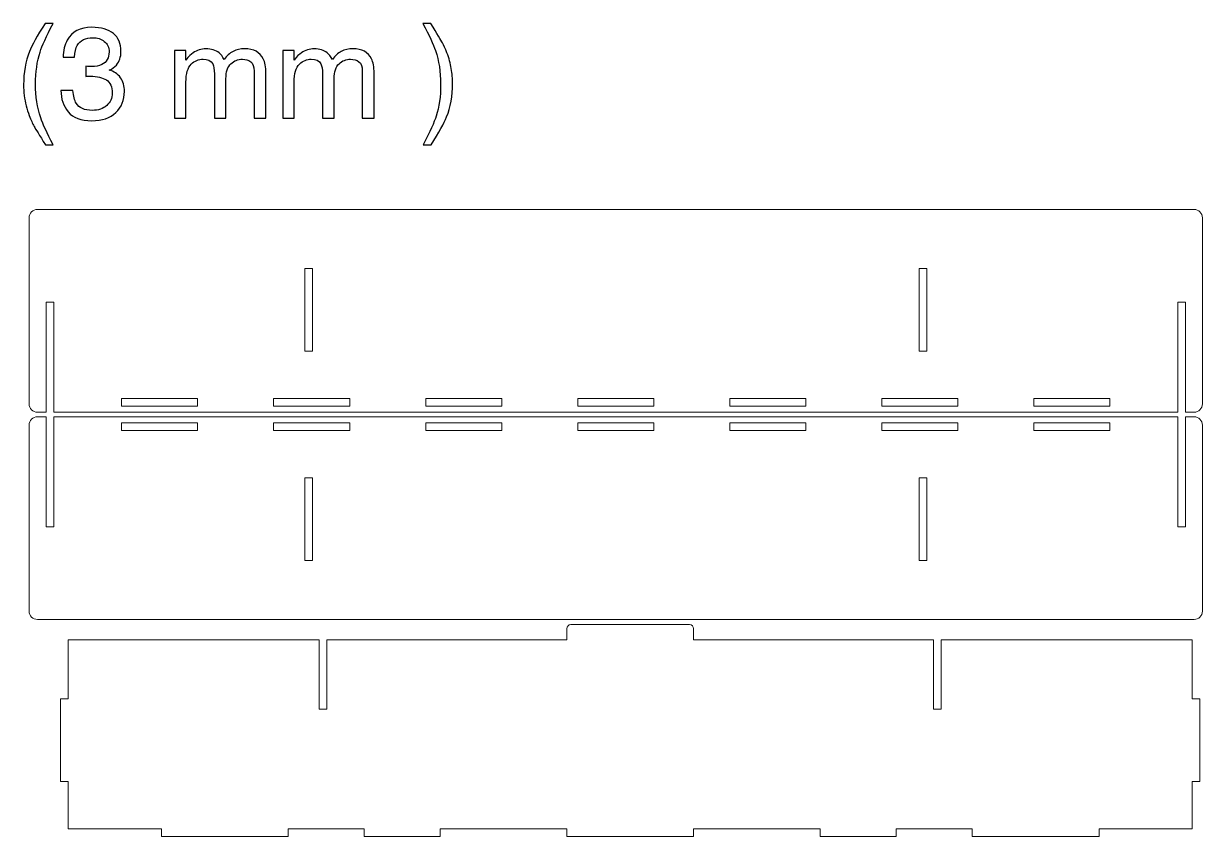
# Model space of a CAD drawing. Header units: millimetres. Extents: x -1338 to 379, y -336 to 402.
# Drawn here: x -86 to 379.2, y 81.6 to 402.3 of the extents above; entities that cross this region are included whole.
import ezdxf

# ---------------------------------------------------------------- set-up
doc = ezdxf.new("R2010")
doc.units = ezdxf.units.MM
doc.header["$MEASUREMENT"] = 0
doc.layers.add('Layer 1', color=7, linetype='Continuous')

msp = doc.modelspace()

# ---------------------------------------------------------------- linework, layer by layer
at = {"layer": 'Layer 1', "color": 240}
for points, knots in [([(-74.3948, 402.2893), (-77.0181, 397.1966), (-78.7186, 393.4539), (-79.4962, 391.0528), (-79.4962, 391.0528), (-80.6839, 387.3955), (-81.2735, 383.1743), (-81.2735, 378.3806), (-81.2735, 378.3806), (-81.2735, 373.5442), (-80.5985, 369.1179), (-79.2484, 365.1103), (-79.2484, 365.1103), (-78.411, 362.6408), (-76.7703, 359.0862), (-74.3179, 354.4463), (-74.3179, 354.4463), (-74.3179, 354.4463), (-77.3428, 354.4463), (-77.3428, 354.4463), (-77.3428, 354.4463), (-79.7782, 358.2488), (-81.2906, 360.6841), (-81.8802, 361.7351), (-81.8802, 361.7351), (-82.4613, 362.7861), (-83.0936, 364.2131), (-83.7772, 366.0161), (-83.7772, 366.0161), (-84.7086, 368.4856), (-85.3665, 371.126), (-85.734, 373.9287), (-85.734, 373.9287), (-85.9134, 375.3813), (-86.0074, 376.7656), (-86.0074, 378.0815), (-86.0074, 378.0815), (-86.0074, 383.0205), (-85.2298, 387.4212), (-83.6832, 391.2749), (-83.6832, 391.2749), (-82.7005, 393.7273), (-80.6412, 397.4016), (-77.5223, 402.2893), (-77.5223, 402.2893), (-77.5223, 402.2893), (-74.3948, 402.2893), (-74.3948, 402.2893)], [0, 0, 0, 0, 0.07692308, 0.07692308, 0.07692308, 0.07692308, 0.15384615, 0.15384615, 0.15384615, 0.15384615, 0.23076923, 0.23076923, 0.23076923, 0.23076923, 0.30769231, 0.30769231, 0.30769231, 0.30769231, 0.38461538, 0.38461538, 0.38461538, 0.38461538, 0.46153846, 0.46153846, 0.46153846, 0.46153846, 0.53846154, 0.53846154, 0.53846154, 0.53846154, 0.61538462, 0.61538462, 0.61538462, 0.61538462, 0.69230769, 0.69230769, 0.69230769, 0.69230769, 0.76923077, 0.76923077, 0.76923077, 0.76923077, 0.84615385, 0.84615385, 0.84615385, 0.84615385, 1, 1, 1, 1]), ([(-59.1677, 363.9397), (-63.4146, 363.9397), (-66.4908, 365.1018), (-68.3963, 367.426), (-68.3963, 367.426), (-70.3018, 369.7588), (-71.2588, 372.5872), (-71.2588, 375.9282), (-71.2588, 375.9282), (-71.2588, 375.9282), (-66.5591, 375.9282), (-66.5591, 375.9282), (-66.5591, 375.9282), (-66.3626, 373.6125), (-65.9268, 371.9206), (-65.2517, 370.8696), (-65.2517, 370.8696), (-64.0811, 368.9812), (-61.9705, 368.0412), (-58.9199, 368.0412), (-58.9199, 368.0412), (-56.553, 368.0412), (-54.6475, 368.6736), (-53.2119, 369.9468), (-53.2119, 369.9468), (-51.7764, 371.22), (-51.0586, 372.852), (-51.0586, 374.8516), (-51.0586, 374.8516), (-51.0586, 377.321), (-51.8106, 379.0557), (-53.323, 380.0383), (-53.323, 380.0383), (-54.8355, 381.021), (-56.929, 381.5081), (-59.6206, 381.5081), (-59.6206, 381.5081), (-59.9197, 381.5081), (-60.2273, 381.5081), (-60.5349, 381.4995), (-60.5349, 381.4995), (-60.8426, 381.491), (-61.1587, 381.4739), (-61.4749, 381.4653), (-61.4749, 381.4653), (-61.4749, 381.4653), (-61.4749, 385.4387), (-61.4749, 385.4387), (-61.4749, 385.4387), (-61.0049, 385.396), (-60.6118, 385.3618), (-60.2957, 385.3447), (-60.2957, 385.3447), (-59.9795, 385.3276), (-59.6377, 385.3191), (-59.2703, 385.3191), (-59.2703, 385.3191), (-57.5869, 385.3191), (-56.2027, 385.584), (-55.1175, 386.1138), (-55.1175, 386.1138), (-53.2119, 387.0537), (-52.2634, 388.72), (-52.2634, 391.1211), (-52.2634, 391.1211), (-52.2634, 392.907), (-52.8958, 394.2913), (-54.1604, 395.2569), (-54.1604, 395.2569), (-55.4336, 396.2224), (-56.9119, 396.7095), (-58.5952, 396.7095), (-58.5952, 396.7095), (-61.5945, 396.7095), (-63.6795, 395.7097), (-64.833, 393.7017), (-64.833, 393.7017), (-65.4654, 392.5994), (-65.8243, 391.0357), (-65.9012, 388.9934), (-65.9012, 388.9934), (-65.9012, 388.9934), (-70.3616, 388.9934), (-70.3616, 388.9934), (-70.3616, 388.9934), (-70.3616, 391.668), (-69.8233, 393.9324), (-68.7552, 395.8037), (-68.7552, 395.8037), (-66.918, 399.1448), (-63.6966, 400.8111), (-59.0738, 400.8111), (-59.0738, 400.8111), (-55.4165, 400.8111), (-52.5881, 399.9993), (-50.5886, 398.3758), (-50.5886, 398.3758), (-48.5806, 396.7437), (-47.5808, 394.3853), (-47.5808, 391.3006), (-47.5808, 391.3006), (-47.5808, 389.096), (-48.1704, 387.3101), (-49.3582, 385.9429), (-49.3582, 385.9429), (-50.093, 385.0969), (-51.0415, 384.4304), (-52.2122, 383.9434), (-52.2122, 383.9434), (-50.3237, 383.4221), (-48.854, 382.4224), (-47.7944, 380.9441), (-47.7944, 380.9441), (-46.7349, 379.4658), (-46.2051, 377.6628), (-46.2051, 375.5266), (-46.2051, 375.5266), (-46.2051, 372.1086), (-47.333, 369.323), (-49.5803, 367.1697), (-49.5803, 367.1697), (-51.8362, 365.0163), (-55.032, 363.9397), (-59.1677, 363.9397)], [0, 0, 0, 0, 0.03125, 0.03125, 0.03125, 0.03125, 0.0625, 0.0625, 0.0625, 0.0625, 0.09375, 0.09375, 0.09375, 0.09375, 0.125, 0.125, 0.125, 0.125, 0.15625, 0.15625, 0.15625, 0.15625, 0.1875, 0.1875, 0.1875, 0.1875, 0.21875, 0.21875, 0.21875, 0.21875, 0.25, 0.25, 0.25, 0.25, 0.28125, 0.28125, 0.28125, 0.28125, 0.3125, 0.3125, 0.3125, 0.3125, 0.34375, 0.34375, 0.34375, 0.34375, 0.375, 0.375, 0.375, 0.375, 0.40625, 0.40625, 0.40625, 0.40625, 0.4375, 0.4375, 0.4375, 0.4375, 0.46875, 0.46875, 0.46875, 0.46875, 0.5, 0.5, 0.5, 0.5, 0.53125, 0.53125, 0.53125, 0.53125, 0.5625, 0.5625, 0.5625, 0.5625, 0.59375, 0.59375, 0.59375, 0.59375, 0.625, 0.625, 0.625, 0.625, 0.65625, 0.65625, 0.65625, 0.65625, 0.6875, 0.6875, 0.6875, 0.6875, 0.71875, 0.71875, 0.71875, 0.71875, 0.75, 0.75, 0.75, 0.75, 0.78125, 0.78125, 0.78125, 0.78125, 0.8125, 0.8125, 0.8125, 0.8125, 0.84375, 0.84375, 0.84375, 0.84375, 0.875, 0.875, 0.875, 0.875, 0.90625, 0.90625, 0.90625, 0.90625, 0.9375, 0.9375, 0.9375, 0.9375, 1, 1, 1, 1]), ([(71.6809, 354.4463), (74.3384, 359.6245), (76.0474, 363.4013), (76.8165, 365.7683), (76.8165, 365.7683), (77.9871, 369.3486), (78.5682, 373.5527), (78.5682, 378.3806), (78.5682, 378.3806), (78.5682, 383.2085), (77.8931, 387.6177), (76.5345, 391.6253), (76.5345, 391.6253), (75.7056, 394.0947), (74.0564, 397.6494), (71.604, 402.2893), (71.604, 402.2893), (71.604, 402.2893), (74.6375, 402.2893), (74.6375, 402.2893), (74.6375, 402.2893), (77.2095, 398.1792), (78.7647, 395.6499), (79.303, 394.6929), (79.303, 394.6929), (79.8414, 393.7273), (80.431, 392.4114), (81.0718, 390.728), (81.0718, 390.728), (81.8665, 388.6345), (82.439, 386.5752), (82.7808, 384.5415), (82.7808, 384.5415), (83.1226, 382.4993), (83.2935, 380.5425), (83.2935, 378.6541), (83.2935, 378.6541), (83.2935, 373.7151), (82.5074, 369.3144), (80.9437, 365.4436), (80.9437, 365.4436), (79.961, 362.957), (77.9102, 359.2912), (74.8084, 354.4463), (74.8084, 354.4463), (74.8084, 354.4463), (71.6809, 354.4463), (71.6809, 354.4463)], [0, 0, 0, 0, 0.07692308, 0.07692308, 0.07692308, 0.07692308, 0.15384615, 0.15384615, 0.15384615, 0.15384615, 0.23076923, 0.23076923, 0.23076923, 0.23076923, 0.30769231, 0.30769231, 0.30769231, 0.30769231, 0.38461538, 0.38461538, 0.38461538, 0.38461538, 0.46153846, 0.46153846, 0.46153846, 0.46153846, 0.53846154, 0.53846154, 0.53846154, 0.53846154, 0.61538462, 0.61538462, 0.61538462, 0.61538462, 0.69230769, 0.69230769, 0.69230769, 0.69230769, 0.76923077, 0.76923077, 0.76923077, 0.76923077, 0.84615385, 0.84615385, 0.84615385, 0.84615385, 1, 1, 1, 1]), ([(-26.4406, 391.7278), (-26.4406, 391.7278), (-21.9887, 391.7278), (-21.9887, 391.7278), (-21.9887, 391.7278), (-21.9887, 391.7278), (-21.9887, 387.9168), (-21.9887, 387.9168), (-21.9887, 387.9168), (-20.9206, 389.2412), (-19.9465, 390.1983), (-19.0834, 390.7964), (-19.0834, 390.7964), (-17.5966, 391.8133), (-15.9133, 392.3259), (-14.0248, 392.3259), (-14.0248, 392.3259), (-11.8886, 392.3259), (-10.1711, 391.7962), (-8.8722, 390.7451), (-8.8722, 390.7451), (-8.1374, 390.147), (-7.4709, 389.2669), (-6.8642, 388.0962), (-6.8642, 388.0962), (-5.8644, 389.5318), (-4.6852, 390.5913), (-3.3351, 391.2835), (-3.3351, 391.2835), (-1.985, 391.9756), (-0.464, 392.3259), (1.2193, 392.3259), (1.2193, 392.3259), (4.8253, 392.3259), (7.2777, 391.0271), (8.5765, 388.4209), (8.5765, 388.4209), (9.2772, 387.0195), (9.6276, 385.1311), (9.6276, 382.7642), (9.6276, 382.7642), (9.6276, 382.7642), (9.6276, 364.9138), (9.6276, 364.9138), (9.6276, 364.9138), (9.6276, 364.9138), (4.9535, 364.9138), (4.9535, 364.9138), (4.9535, 364.9138), (4.9535, 364.9138), (4.9535, 383.5418), (4.9535, 383.5418), (4.9535, 383.5418), (4.9535, 385.3276), (4.5091, 386.5496), (3.6119, 387.2161), (3.6119, 387.2161), (2.7147, 387.8911), (1.6295, 388.2244), (0.3392, 388.2244), (0.3392, 388.2244), (-1.4296, 388.2244), (-2.9506, 387.6348), (-4.2238, 386.447), (-4.2238, 386.447), (-5.497, 385.2593), (-6.1378, 383.2854), (-6.1378, 380.5083), (-6.1378, 380.5083), (-6.1378, 380.5083), (-6.1378, 364.9138), (-6.1378, 364.9138), (-6.1378, 364.9138), (-6.1378, 364.9138), (-10.7179, 364.9138), (-10.7179, 364.9138), (-10.7179, 364.9138), (-10.7179, 364.9138), (-10.7179, 382.4138), (-10.7179, 382.4138), (-10.7179, 382.4138), (-10.7179, 384.2339), (-10.9401, 385.5584), (-11.3759, 386.3958), (-11.3759, 386.3958), (-12.0595, 387.6433), (-13.3327, 388.2671), (-15.204, 388.2671), (-15.204, 388.2671), (-16.9045, 388.2671), (-18.4511, 387.6091), (-19.8439, 386.2932), (-19.8439, 386.2932), (-21.2367, 384.9773), (-21.9374, 382.5933), (-21.9374, 379.1326), (-21.9374, 379.1326), (-21.9374, 379.1326), (-21.9374, 364.9138), (-21.9374, 364.9138), (-21.9374, 364.9138), (-21.9374, 364.9138), (-26.4406, 364.9138), (-26.4406, 364.9138), (-26.4406, 364.9138), (-26.4406, 364.9138), (-26.4406, 391.7278), (-26.4406, 391.7278)], [0, 0, 0, 0, 0.03571429, 0.03571429, 0.03571429, 0.03571429, 0.07142857, 0.07142857, 0.07142857, 0.07142857, 0.10714286, 0.10714286, 0.10714286, 0.10714286, 0.14285714, 0.14285714, 0.14285714, 0.14285714, 0.17857143, 0.17857143, 0.17857143, 0.17857143, 0.21428571, 0.21428571, 0.21428571, 0.21428571, 0.25, 0.25, 0.25, 0.25, 0.28571429, 0.28571429, 0.28571429, 0.28571429, 0.32142857, 0.32142857, 0.32142857, 0.32142857, 0.35714286, 0.35714286, 0.35714286, 0.35714286, 0.39285714, 0.39285714, 0.39285714, 0.39285714, 0.42857143, 0.42857143, 0.42857143, 0.42857143, 0.46428571, 0.46428571, 0.46428571, 0.46428571, 0.5, 0.5, 0.5, 0.5, 0.53571429, 0.53571429, 0.53571429, 0.53571429, 0.57142857, 0.57142857, 0.57142857, 0.57142857, 0.60714286, 0.60714286, 0.60714286, 0.60714286, 0.64285714, 0.64285714, 0.64285714, 0.64285714, 0.67857143, 0.67857143, 0.67857143, 0.67857143, 0.71428571, 0.71428571, 0.71428571, 0.71428571, 0.75, 0.75, 0.75, 0.75, 0.78571429, 0.78571429, 0.78571429, 0.78571429, 0.82142857, 0.82142857, 0.82142857, 0.82142857, 0.85714286, 0.85714286, 0.85714286, 0.85714286, 0.89285714, 0.89285714, 0.89285714, 0.89285714, 0.92857143, 0.92857143, 0.92857143, 0.92857143, 1, 1, 1, 1]), ([(16.267, 391.7278), (16.267, 391.7278), (20.7189, 391.7278), (20.7189, 391.7278), (20.7189, 391.7278), (20.7189, 391.7278), (20.7189, 387.9168), (20.7189, 387.9168), (20.7189, 387.9168), (21.787, 389.2412), (22.7611, 390.1983), (23.6242, 390.7964), (23.6242, 390.7964), (25.111, 391.8133), (26.7943, 392.3259), (28.6828, 392.3259), (28.6828, 392.3259), (30.819, 392.3259), (32.5365, 391.7962), (33.8354, 390.7451), (33.8354, 390.7451), (34.5702, 390.147), (35.2367, 389.2669), (35.8434, 388.0962), (35.8434, 388.0962), (36.8432, 389.5318), (38.0224, 390.5913), (39.3725, 391.2835), (39.3725, 391.2835), (40.7226, 391.9756), (42.2436, 392.3259), (43.9269, 392.3259), (43.9269, 392.3259), (47.5329, 392.3259), (49.9853, 391.0271), (51.2841, 388.4209), (51.2841, 388.4209), (51.9848, 387.0195), (52.3352, 385.1311), (52.3352, 382.7642), (52.3352, 382.7642), (52.3352, 382.7642), (52.3352, 364.9138), (52.3352, 364.9138), (52.3352, 364.9138), (52.3352, 364.9138), (47.6611, 364.9138), (47.6611, 364.9138), (47.6611, 364.9138), (47.6611, 364.9138), (47.6611, 383.5418), (47.6611, 383.5418), (47.6611, 383.5418), (47.6611, 385.3276), (47.2167, 386.5496), (46.3195, 387.2161), (46.3195, 387.2161), (45.4223, 387.8911), (44.3371, 388.2244), (43.0468, 388.2244), (43.0468, 388.2244), (41.278, 388.2244), (39.757, 387.6348), (38.4838, 386.447), (38.4838, 386.447), (37.2106, 385.2593), (36.5698, 383.2854), (36.5698, 380.5083), (36.5698, 380.5083), (36.5698, 380.5083), (36.5698, 364.9138), (36.5698, 364.9138), (36.5698, 364.9138), (36.5698, 364.9138), (31.9897, 364.9138), (31.9897, 364.9138), (31.9897, 364.9138), (31.9897, 364.9138), (31.9897, 382.4138), (31.9897, 382.4138), (31.9897, 382.4138), (31.9897, 384.2339), (31.7675, 385.5584), (31.3317, 386.3958), (31.3317, 386.3958), (30.6481, 387.6433), (29.3749, 388.2671), (27.5036, 388.2671), (27.5036, 388.2671), (25.8031, 388.2671), (24.2565, 387.6091), (22.8637, 386.2932), (22.8637, 386.2932), (21.4709, 384.9773), (20.7702, 382.5933), (20.7702, 379.1326), (20.7702, 379.1326), (20.7702, 379.1326), (20.7702, 364.9138), (20.7702, 364.9138), (20.7702, 364.9138), (20.7702, 364.9138), (16.267, 364.9138), (16.267, 364.9138), (16.267, 364.9138), (16.267, 364.9138), (16.267, 391.7278), (16.267, 391.7278)], [0, 0, 0, 0, 0.03571429, 0.03571429, 0.03571429, 0.03571429, 0.07142857, 0.07142857, 0.07142857, 0.07142857, 0.10714286, 0.10714286, 0.10714286, 0.10714286, 0.14285714, 0.14285714, 0.14285714, 0.14285714, 0.17857143, 0.17857143, 0.17857143, 0.17857143, 0.21428571, 0.21428571, 0.21428571, 0.21428571, 0.25, 0.25, 0.25, 0.25, 0.28571429, 0.28571429, 0.28571429, 0.28571429, 0.32142857, 0.32142857, 0.32142857, 0.32142857, 0.35714286, 0.35714286, 0.35714286, 0.35714286, 0.39285714, 0.39285714, 0.39285714, 0.39285714, 0.42857143, 0.42857143, 0.42857143, 0.42857143, 0.46428571, 0.46428571, 0.46428571, 0.46428571, 0.5, 0.5, 0.5, 0.5, 0.53571429, 0.53571429, 0.53571429, 0.53571429, 0.57142857, 0.57142857, 0.57142857, 0.57142857, 0.60714286, 0.60714286, 0.60714286, 0.60714286, 0.64285714, 0.64285714, 0.64285714, 0.64285714, 0.67857143, 0.67857143, 0.67857143, 0.67857143, 0.71428571, 0.71428571, 0.71428571, 0.71428571, 0.75, 0.75, 0.75, 0.75, 0.78571429, 0.78571429, 0.78571429, 0.78571429, 0.82142857, 0.82142857, 0.82142857, 0.82142857, 0.85714286, 0.85714286, 0.85714286, 0.85714286, 0.89285714, 0.89285714, 0.89285714, 0.89285714, 0.92857143, 0.92857143, 0.92857143, 0.92857143, 1, 1, 1, 1])]:
    msp.add_open_spline(points, degree=3, knots=knots, dxfattribs=at)
at = {"layer": 'Layer 1', "color": 145, "lineweight": 20}
for points, knots in [([(-74.1296, 248.9572), (-74.1296, 248.9572), (369.4704, 248.9572), (369.4704, 248.9572), (369.4704, 248.9572), (369.4704, 248.9572), (369.4704, 292.3664), (369.4704, 292.3664), (369.4704, 292.3664), (369.4704, 292.3664), (372.4704, 292.3664), (372.4704, 292.3664), (372.4704, 292.3664), (372.4704, 292.3664), (372.4704, 248.9572), (372.4704, 248.9572), (372.4704, 248.9572), (372.4704, 248.9572), (375.872, 248.9572), (375.872, 248.9572), (375.872, 248.9572), (377.687, 248.9572), (379.1719, 250.4422), (379.1719, 252.2572), (379.1719, 252.2572), (379.1719, 252.2572), (379.1719, 325.6573), (379.1719, 325.6573), (379.1719, 325.6573), (379.1719, 327.4723), (377.6869, 328.9573), (375.872, 328.9573), (375.872, 328.9573), (375.872, 328.9573), (372.4704, 328.9573), (372.4704, 328.9573), (372.4704, 328.9573), (372.4704, 328.9573), (370.0704, 328.9573), (370.0704, 328.9573), (370.0704, 328.9573), (370.0704, 328.9573), (-77.1296, 328.9573), (-77.1296, 328.9573), (-77.1296, 328.9573), (-77.1296, 328.9573), (-80.5312, 328.9573), (-80.5312, 328.9573), (-80.5312, 328.9573), (-82.3461, 328.9573), (-83.8311, 327.4722), (-83.8311, 325.6573), (-83.8311, 325.6573), (-83.8311, 325.6573), (-83.8311, 252.2572), (-83.8311, 252.2572), (-83.8311, 252.2572), (-83.8311, 250.4423), (-82.3462, 248.9572), (-80.5312, 248.9572), (-80.5312, 248.9572), (-80.5312, 248.9572), (-77.1296, 248.9572), (-77.1296, 248.9572), (-77.1296, 248.9572), (-77.1296, 248.9572), (-77.1296, 292.3664), (-77.1296, 292.3664), (-77.1296, 292.3664), (-77.1296, 292.3664), (-74.1296, 292.3664), (-74.1296, 292.3664), (-74.1296, 292.3664), (-74.1296, 292.3664), (-74.1296, 248.9572), (-74.1296, 248.9572)], [0, 0, 0, 0, 0.05, 0.05, 0.05, 0.05, 0.1, 0.1, 0.1, 0.1, 0.15, 0.15, 0.15, 0.15, 0.2, 0.2, 0.2, 0.2, 0.25, 0.25, 0.25, 0.25, 0.3, 0.3, 0.3, 0.3, 0.35, 0.35, 0.35, 0.35, 0.4, 0.4, 0.4, 0.4, 0.45, 0.45, 0.45, 0.45, 0.5, 0.5, 0.5, 0.5, 0.55, 0.55, 0.55, 0.55, 0.6, 0.6, 0.6, 0.6, 0.65, 0.65, 0.65, 0.65, 0.7, 0.7, 0.7, 0.7, 0.75, 0.75, 0.75, 0.75, 0.8, 0.8, 0.8, 0.8, 0.85, 0.85, 0.85, 0.85, 0.9, 0.9, 0.9, 0.9, 1, 1, 1, 1]), ([(27.9704, 305.6433), (27.9704, 305.6433), (27.9704, 273.0921), (27.9704, 273.0921), (27.9704, 273.0921), (27.9704, 273.0921), (24.9704, 273.0921), (24.9704, 273.0921), (24.9704, 273.0921), (24.9704, 273.0921), (24.9704, 305.6433), (24.9704, 305.6433), (24.9704, 305.6433), (24.9704, 305.6433), (27.9704, 305.6433), (27.9704, 305.6433)], [0, 0, 0, 0, 0.2, 0.2, 0.2, 0.2, 0.4, 0.4, 0.4, 0.4, 0.6, 0.6, 0.6, 0.6, 1, 1, 1, 1]), ([(267.3704, 273.0921), (267.3704, 273.0921), (267.3704, 305.6433), (267.3704, 305.6433), (267.3704, 305.6433), (267.3704, 305.6433), (270.3704, 305.6433), (270.3704, 305.6433), (270.3704, 305.6433), (270.3704, 305.6433), (270.3704, 273.0921), (270.3704, 273.0921), (270.3704, 273.0921), (270.3704, 273.0921), (267.3704, 273.0921), (267.3704, 273.0921)], [0, 0, 0, 0, 0.2, 0.2, 0.2, 0.2, 0.4, 0.4, 0.4, 0.4, 0.6, 0.6, 0.6, 0.6, 1, 1, 1, 1]), ([(-47.3296, 254.3572), (-47.3296, 254.3572), (-17.3296, 254.3572), (-17.3296, 254.3572), (-17.3296, 254.3572), (-17.3296, 254.3572), (-17.3296, 251.3572), (-17.3296, 251.3572), (-17.3296, 251.3572), (-17.3296, 251.3572), (-47.3296, 251.3572), (-47.3296, 251.3572), (-47.3296, 251.3572), (-47.3296, 251.3572), (-47.3296, 254.3572), (-47.3296, 254.3572)], [0, 0, 0, 0, 0.2, 0.2, 0.2, 0.2, 0.4, 0.4, 0.4, 0.4, 0.6, 0.6, 0.6, 0.6, 1, 1, 1, 1]), ([(12.6704, 254.3572), (12.6704, 254.3572), (42.6704, 254.3572), (42.6704, 254.3572), (42.6704, 254.3572), (42.6704, 254.3572), (42.6704, 251.3572), (42.6704, 251.3572), (42.6704, 251.3572), (42.6704, 251.3572), (12.6704, 251.3572), (12.6704, 251.3572), (12.6704, 251.3572), (12.6704, 251.3572), (12.6704, 254.3572), (12.6704, 254.3572)], [0, 0, 0, 0, 0.2, 0.2, 0.2, 0.2, 0.4, 0.4, 0.4, 0.4, 0.6, 0.6, 0.6, 0.6, 1, 1, 1, 1]), ([(72.6704, 254.3572), (72.6704, 254.3572), (102.6704, 254.3572), (102.6704, 254.3572), (102.6704, 254.3572), (102.6704, 254.3572), (102.6704, 251.3572), (102.6704, 251.3572), (102.6704, 251.3572), (102.6704, 251.3572), (72.6704, 251.3572), (72.6704, 251.3572), (72.6704, 251.3572), (72.6704, 251.3572), (72.6704, 254.3572), (72.6704, 254.3572)], [0, 0, 0, 0, 0.2, 0.2, 0.2, 0.2, 0.4, 0.4, 0.4, 0.4, 0.6, 0.6, 0.6, 0.6, 1, 1, 1, 1]), ([(132.6704, 254.3572), (132.6704, 254.3572), (162.6704, 254.3572), (162.6704, 254.3572), (162.6704, 254.3572), (162.6704, 254.3572), (162.6704, 251.3572), (162.6704, 251.3572), (162.6704, 251.3572), (162.6704, 251.3572), (132.6704, 251.3572), (132.6704, 251.3572), (132.6704, 251.3572), (132.6704, 251.3572), (132.6704, 254.3572), (132.6704, 254.3572)], [0, 0, 0, 0, 0.2, 0.2, 0.2, 0.2, 0.4, 0.4, 0.4, 0.4, 0.6, 0.6, 0.6, 0.6, 1, 1, 1, 1]), ([(192.6704, 254.3572), (192.6704, 254.3572), (222.6704, 254.3572), (222.6704, 254.3572), (222.6704, 254.3572), (222.6704, 254.3572), (222.6704, 251.3572), (222.6704, 251.3572), (222.6704, 251.3572), (222.6704, 251.3572), (192.6704, 251.3572), (192.6704, 251.3572), (192.6704, 251.3572), (192.6704, 251.3572), (192.6704, 254.3572), (192.6704, 254.3572)], [0, 0, 0, 0, 0.2, 0.2, 0.2, 0.2, 0.4, 0.4, 0.4, 0.4, 0.6, 0.6, 0.6, 0.6, 1, 1, 1, 1]), ([(252.6704, 254.3572), (252.6704, 254.3572), (282.6704, 254.3572), (282.6704, 254.3572), (282.6704, 254.3572), (282.6704, 254.3572), (282.6704, 251.3572), (282.6704, 251.3572), (282.6704, 251.3572), (282.6704, 251.3572), (252.6704, 251.3572), (252.6704, 251.3572), (252.6704, 251.3572), (252.6704, 251.3572), (252.6704, 254.3572), (252.6704, 254.3572)], [0, 0, 0, 0, 0.2, 0.2, 0.2, 0.2, 0.4, 0.4, 0.4, 0.4, 0.6, 0.6, 0.6, 0.6, 1, 1, 1, 1]), ([(312.6704, 254.3572), (312.6704, 254.3572), (342.6704, 254.3572), (342.6704, 254.3572), (342.6704, 254.3572), (342.6704, 254.3572), (342.6704, 251.3572), (342.6704, 251.3572), (342.6704, 251.3572), (342.6704, 251.3572), (312.6704, 251.3572), (312.6704, 251.3572), (312.6704, 251.3572), (312.6704, 251.3572), (312.6704, 254.3572), (312.6704, 254.3572)], [0, 0, 0, 0, 0.2, 0.2, 0.2, 0.2, 0.4, 0.4, 0.4, 0.4, 0.6, 0.6, 0.6, 0.6, 1, 1, 1, 1]), ([(-74.1296, 247.1572), (-74.1296, 247.1572), (369.4704, 247.1572), (369.4704, 247.1572), (369.4704, 247.1572), (369.4704, 247.1572), (369.4704, 203.748), (369.4704, 203.748), (369.4704, 203.748), (369.4704, 203.748), (372.4704, 203.748), (372.4704, 203.748), (372.4704, 203.748), (372.4704, 203.748), (372.4704, 247.1572), (372.4704, 247.1572), (372.4704, 247.1572), (372.4704, 247.1572), (375.872, 247.1572), (375.872, 247.1572), (375.872, 247.1572), (377.687, 247.1572), (379.1719, 245.6722), (379.1719, 243.8572), (379.1719, 243.8572), (379.1719, 243.8572), (379.1719, 170.4571), (379.1719, 170.4571), (379.1719, 170.4571), (379.1719, 168.6421), (377.6869, 167.1571), (375.872, 167.1571), (375.872, 167.1571), (375.872, 167.1571), (372.4704, 167.1571), (372.4704, 167.1571), (372.4704, 167.1571), (372.4704, 167.1571), (370.0704, 167.1571), (370.0704, 167.1571), (370.0704, 167.1571), (370.0704, 167.1571), (-77.1296, 167.1571), (-77.1296, 167.1571), (-77.1296, 167.1571), (-77.1296, 167.1571), (-80.5312, 167.1571), (-80.5312, 167.1571), (-80.5312, 167.1571), (-82.3461, 167.1571), (-83.8311, 168.6422), (-83.8311, 170.4571), (-83.8311, 170.4571), (-83.8311, 170.4571), (-83.8311, 243.8572), (-83.8311, 243.8572), (-83.8311, 243.8572), (-83.8311, 245.6721), (-82.3462, 247.1572), (-80.5312, 247.1572), (-80.5312, 247.1572), (-80.5312, 247.1572), (-77.1296, 247.1572), (-77.1296, 247.1572), (-77.1296, 247.1572), (-77.1296, 247.1572), (-77.1296, 203.748), (-77.1296, 203.748), (-77.1296, 203.748), (-77.1296, 203.748), (-74.1296, 203.748), (-74.1296, 203.748), (-74.1296, 203.748), (-74.1296, 203.748), (-74.1296, 247.1572), (-74.1296, 247.1572)], [0, 0, 0, 0, 0.05, 0.05, 0.05, 0.05, 0.1, 0.1, 0.1, 0.1, 0.15, 0.15, 0.15, 0.15, 0.2, 0.2, 0.2, 0.2, 0.25, 0.25, 0.25, 0.25, 0.3, 0.3, 0.3, 0.3, 0.35, 0.35, 0.35, 0.35, 0.4, 0.4, 0.4, 0.4, 0.45, 0.45, 0.45, 0.45, 0.5, 0.5, 0.5, 0.5, 0.55, 0.55, 0.55, 0.55, 0.6, 0.6, 0.6, 0.6, 0.65, 0.65, 0.65, 0.65, 0.7, 0.7, 0.7, 0.7, 0.75, 0.75, 0.75, 0.75, 0.8, 0.8, 0.8, 0.8, 0.85, 0.85, 0.85, 0.85, 0.9, 0.9, 0.9, 0.9, 1, 1, 1, 1]), ([(-47.3296, 241.7572), (-47.3296, 241.7572), (-17.3296, 241.7572), (-17.3296, 241.7572), (-17.3296, 241.7572), (-17.3296, 241.7572), (-17.3296, 244.7572), (-17.3296, 244.7572), (-17.3296, 244.7572), (-17.3296, 244.7572), (-47.3296, 244.7572), (-47.3296, 244.7572), (-47.3296, 244.7572), (-47.3296, 244.7572), (-47.3296, 241.7572), (-47.3296, 241.7572)], [0, 0, 0, 0, 0.2, 0.2, 0.2, 0.2, 0.4, 0.4, 0.4, 0.4, 0.6, 0.6, 0.6, 0.6, 1, 1, 1, 1]), ([(12.6704, 241.7572), (12.6704, 241.7572), (42.6704, 241.7572), (42.6704, 241.7572), (42.6704, 241.7572), (42.6704, 241.7572), (42.6704, 244.7572), (42.6704, 244.7572), (42.6704, 244.7572), (42.6704, 244.7572), (12.6704, 244.7572), (12.6704, 244.7572), (12.6704, 244.7572), (12.6704, 244.7572), (12.6704, 241.7572), (12.6704, 241.7572)], [0, 0, 0, 0, 0.2, 0.2, 0.2, 0.2, 0.4, 0.4, 0.4, 0.4, 0.6, 0.6, 0.6, 0.6, 1, 1, 1, 1]), ([(72.6704, 241.7572), (72.6704, 241.7572), (102.6704, 241.7572), (102.6704, 241.7572), (102.6704, 241.7572), (102.6704, 241.7572), (102.6704, 244.7572), (102.6704, 244.7572), (102.6704, 244.7572), (102.6704, 244.7572), (72.6704, 244.7572), (72.6704, 244.7572), (72.6704, 244.7572), (72.6704, 244.7572), (72.6704, 241.7572), (72.6704, 241.7572)], [0, 0, 0, 0, 0.2, 0.2, 0.2, 0.2, 0.4, 0.4, 0.4, 0.4, 0.6, 0.6, 0.6, 0.6, 1, 1, 1, 1]), ([(132.6704, 241.7572), (132.6704, 241.7572), (162.6704, 241.7572), (162.6704, 241.7572), (162.6704, 241.7572), (162.6704, 241.7572), (162.6704, 244.7572), (162.6704, 244.7572), (162.6704, 244.7572), (162.6704, 244.7572), (132.6704, 244.7572), (132.6704, 244.7572), (132.6704, 244.7572), (132.6704, 244.7572), (132.6704, 241.7572), (132.6704, 241.7572)], [0, 0, 0, 0, 0.2, 0.2, 0.2, 0.2, 0.4, 0.4, 0.4, 0.4, 0.6, 0.6, 0.6, 0.6, 1, 1, 1, 1]), ([(192.6704, 241.7572), (192.6704, 241.7572), (222.6704, 241.7572), (222.6704, 241.7572), (222.6704, 241.7572), (222.6704, 241.7572), (222.6704, 244.7572), (222.6704, 244.7572), (222.6704, 244.7572), (222.6704, 244.7572), (192.6704, 244.7572), (192.6704, 244.7572), (192.6704, 244.7572), (192.6704, 244.7572), (192.6704, 241.7572), (192.6704, 241.7572)], [0, 0, 0, 0, 0.2, 0.2, 0.2, 0.2, 0.4, 0.4, 0.4, 0.4, 0.6, 0.6, 0.6, 0.6, 1, 1, 1, 1]), ([(252.6704, 241.7572), (252.6704, 241.7572), (282.6704, 241.7572), (282.6704, 241.7572), (282.6704, 241.7572), (282.6704, 241.7572), (282.6704, 244.7572), (282.6704, 244.7572), (282.6704, 244.7572), (282.6704, 244.7572), (252.6704, 244.7572), (252.6704, 244.7572), (252.6704, 244.7572), (252.6704, 244.7572), (252.6704, 241.7572), (252.6704, 241.7572)], [0, 0, 0, 0, 0.2, 0.2, 0.2, 0.2, 0.4, 0.4, 0.4, 0.4, 0.6, 0.6, 0.6, 0.6, 1, 1, 1, 1]), ([(312.6704, 241.7572), (312.6704, 241.7572), (342.6704, 241.7572), (342.6704, 241.7572), (342.6704, 241.7572), (342.6704, 241.7572), (342.6704, 244.7572), (342.6704, 244.7572), (342.6704, 244.7572), (342.6704, 244.7572), (312.6704, 244.7572), (312.6704, 244.7572), (312.6704, 244.7572), (312.6704, 244.7572), (312.6704, 241.7572), (312.6704, 241.7572)], [0, 0, 0, 0, 0.2, 0.2, 0.2, 0.2, 0.4, 0.4, 0.4, 0.4, 0.6, 0.6, 0.6, 0.6, 1, 1, 1, 1]), ([(27.9704, 190.4711), (27.9704, 190.4711), (27.9704, 223.0223), (27.9704, 223.0223), (27.9704, 223.0223), (27.9704, 223.0223), (24.9704, 223.0223), (24.9704, 223.0223), (24.9704, 223.0223), (24.9704, 223.0223), (24.9704, 190.4711), (24.9704, 190.4711), (24.9704, 190.4711), (24.9704, 190.4711), (27.9704, 190.4711), (27.9704, 190.4711)], [0, 0, 0, 0, 0.2, 0.2, 0.2, 0.2, 0.4, 0.4, 0.4, 0.4, 0.6, 0.6, 0.6, 0.6, 1, 1, 1, 1]), ([(267.3704, 223.0223), (267.3704, 223.0223), (267.3704, 190.4711), (267.3704, 190.4711), (267.3704, 190.4711), (267.3704, 190.4711), (270.3704, 190.4711), (270.3704, 190.4711), (270.3704, 190.4711), (270.3704, 190.4711), (270.3704, 223.0223), (270.3704, 223.0223), (270.3704, 223.0223), (270.3704, 223.0223), (267.3704, 223.0223), (267.3704, 223.0223)], [0, 0, 0, 0, 0.2, 0.2, 0.2, 0.2, 0.4, 0.4, 0.4, 0.4, 0.6, 0.6, 0.6, 0.6, 1, 1, 1, 1]), ([(176.7719, 165.1571), (177.6518, 165.1571), (178.3719, 164.437), (178.3719, 163.5571), (178.3719, 163.5571), (178.3719, 163.5571), (178.3719, 159.1571), (178.3719, 159.1571), (178.3719, 159.1571), (178.3719, 159.1571), (273.0719, 159.1571), (273.0719, 159.1571), (273.0719, 159.1571), (273.0719, 159.1571), (273.0719, 131.7562), (273.0719, 131.7562), (273.0719, 131.7562), (273.0719, 131.7562), (276.0719, 131.7562), (276.0719, 131.7562), (276.0719, 131.7562), (276.0719, 131.7562), (276.0719, 159.1572), (276.0719, 159.1572), (276.0719, 159.1572), (300.7269, 159.1572), (310.7237, 159.1572), (375.1719, 159.1572), (375.1719, 159.1572), (375.1719, 159.1572), (375.1719, 135.8432), (375.1719, 135.8432), (375.1719, 135.8432), (375.1719, 135.8432), (378.1719, 135.8432), (378.1719, 135.8432), (378.1719, 135.8432), (378.1719, 135.8432), (378.1719, 103.292), (378.1719, 103.292), (378.1719, 103.292), (378.1719, 103.292), (375.1719, 103.292), (375.1719, 103.292), (375.1719, 103.292), (375.1719, 103.292), (375.1719, 84.5571), (375.1719, 84.5571), (375.1719, 84.5571), (375.1719, 84.5571), (338.3719, 84.5571), (338.3719, 84.5571), (338.3719, 84.5571), (338.3719, 84.5571), (338.3719, 81.5571), (338.3719, 81.5571), (338.3719, 81.5571), (338.3719, 81.5571), (288.3719, 81.5571), (288.3719, 81.5571), (288.3719, 81.5571), (288.3719, 81.5571), (288.3719, 84.5571), (288.3719, 84.5571), (288.3719, 84.5571), (288.3719, 84.5571), (258.3719, 84.5571), (258.3719, 84.5571), (258.3719, 84.5571), (258.3719, 84.5571), (258.3719, 81.5571), (258.3719, 81.5571), (258.3719, 81.5571), (258.3719, 81.5571), (228.3719, 81.5571), (228.3719, 81.5571), (228.3719, 81.5571), (228.3719, 81.5571), (228.3719, 84.5571), (228.3719, 84.5571), (228.3719, 84.5571), (228.3719, 84.5571), (178.3719, 84.5571), (178.3719, 84.5571), (178.3719, 84.5571), (178.3719, 84.5571), (178.3719, 81.5571), (178.3719, 81.5571), (178.3719, 81.5571), (178.3719, 81.5571), (128.3719, 81.5571), (128.3719, 81.5571), (128.3719, 81.5571), (128.3719, 81.5571), (128.3719, 84.5571), (128.3719, 84.5571), (128.3719, 84.5571), (128.3719, 84.5571), (78.3719, 84.5571), (78.3719, 84.5571), (78.3719, 84.5571), (78.3719, 84.5571), (78.3719, 81.5571), (78.3719, 81.5571), (78.3719, 81.5571), (78.3719, 81.5571), (48.3719, 81.5571), (48.3719, 81.5571), (48.3719, 81.5571), (48.3719, 81.5571), (48.3719, 84.5571), (48.3719, 84.5571), (48.3719, 84.5571), (48.3719, 84.5571), (18.3719, 84.5571), (18.3719, 84.5571), (18.3719, 84.5571), (18.3719, 84.5571), (18.3719, 81.5571), (18.3719, 81.5571), (18.3719, 81.5571), (18.3719, 81.5571), (-31.6281, 81.5571), (-31.6281, 81.5571), (-31.6281, 81.5571), (-31.6281, 81.5571), (-31.6281, 84.5571), (-31.6281, 84.5571), (-31.6281, 84.5571), (-31.6281, 84.5571), (-68.4281, 84.5571), (-68.4281, 84.5571), (-68.4281, 84.5571), (-68.4281, 84.5571), (-68.4281, 103.292), (-68.4281, 103.292), (-68.4281, 103.292), (-68.4281, 103.292), (-71.4281, 103.292), (-71.4281, 103.292), (-71.4281, 103.292), (-71.4281, 103.292), (-71.4281, 135.8432), (-71.4281, 135.8432), (-71.4281, 135.8432), (-71.4281, 135.8432), (-68.4281, 135.8432), (-68.4281, 135.8432), (-68.4281, 135.8432), (-68.4281, 135.8432), (-68.4281, 159.1572), (-68.4281, 159.1572), (-68.4281, 159.1572), (-3.9799, 159.1572), (6.0169, 159.1572), (30.6719, 159.1572), (30.6719, 159.1572), (30.6719, 159.1572), (30.6719, 131.7562), (30.6719, 131.7562), (30.6719, 131.7562), (30.6719, 131.7562), (33.6719, 131.7562), (33.6719, 131.7562), (33.6719, 131.7562), (33.6719, 131.7562), (33.6719, 159.1571), (33.6719, 159.1571), (33.6719, 159.1571), (33.6719, 159.1571), (128.3719, 159.1571), (128.3719, 159.1571), (128.3719, 159.1571), (128.3719, 159.1571), (128.3719, 163.5571), (128.3719, 163.5571), (128.3719, 163.5571), (128.3719, 164.4371), (129.092, 165.1571), (129.9719, 165.1571), (129.9719, 165.1571), (129.9719, 165.1571), (176.7719, 165.1571), (176.7719, 165.1571)], [0, 0, 0, 0, 0.0212766, 0.0212766, 0.0212766, 0.0212766, 0.04255319, 0.04255319, 0.04255319, 0.04255319, 0.06382979, 0.06382979, 0.06382979, 0.06382979, 0.08510638, 0.08510638, 0.08510638, 0.08510638, 0.10638298, 0.10638298, 0.10638298, 0.10638298, 0.12765957, 0.12765957, 0.12765957, 0.12765957, 0.14893617, 0.14893617, 0.14893617, 0.14893617, 0.17021277, 0.17021277, 0.17021277, 0.17021277, 0.19148936, 0.19148936, 0.19148936, 0.19148936, 0.21276596, 0.21276596, 0.21276596, 0.21276596, 0.23404255, 0.23404255, 0.23404255, 0.23404255, 0.25531915, 0.25531915, 0.25531915, 0.25531915, 0.27659574, 0.27659574, 0.27659574, 0.27659574, 0.29787234, 0.29787234, 0.29787234, 0.29787234, 0.31914894, 0.31914894, 0.31914894, 0.31914894, 0.34042553, 0.34042553, 0.34042553, 0.34042553, 0.36170213, 0.36170213, 0.36170213, 0.36170213, 0.38297872, 0.38297872, 0.38297872, 0.38297872, 0.40425532, 0.40425532, 0.40425532, 0.40425532, 0.42553191, 0.42553191, 0.42553191, 0.42553191, 0.44680851, 0.44680851, 0.44680851, 0.44680851, 0.46808511, 0.46808511, 0.46808511, 0.46808511, 0.4893617, 0.4893617, 0.4893617, 0.4893617, 0.5106383, 0.5106383, 0.5106383, 0.5106383, 0.53191489, 0.53191489, 0.53191489, 0.53191489, 0.55319149, 0.55319149, 0.55319149, 0.55319149, 0.57446809, 0.57446809, 0.57446809, 0.57446809, 0.59574468, 0.59574468, 0.59574468, 0.59574468, 0.61702128, 0.61702128, 0.61702128, 0.61702128, 0.63829787, 0.63829787, 0.63829787, 0.63829787, 0.65957447, 0.65957447, 0.65957447, 0.65957447, 0.68085106, 0.68085106, 0.68085106, 0.68085106, 0.70212766, 0.70212766, 0.70212766, 0.70212766, 0.72340426, 0.72340426, 0.72340426, 0.72340426, 0.74468085, 0.74468085, 0.74468085, 0.74468085, 0.76595745, 0.76595745, 0.76595745, 0.76595745, 0.78723404, 0.78723404, 0.78723404, 0.78723404, 0.80851064, 0.80851064, 0.80851064, 0.80851064, 0.82978723, 0.82978723, 0.82978723, 0.82978723, 0.85106383, 0.85106383, 0.85106383, 0.85106383, 0.87234043, 0.87234043, 0.87234043, 0.87234043, 0.89361702, 0.89361702, 0.89361702, 0.89361702, 0.91489362, 0.91489362, 0.91489362, 0.91489362, 0.93617021, 0.93617021, 0.93617021, 0.93617021, 0.95744681, 0.95744681, 0.95744681, 0.95744681, 1, 1, 1, 1])]:
    msp.add_open_spline(points, degree=3, knots=knots, dxfattribs=at)

doc.saveas('drawing.dxf')
